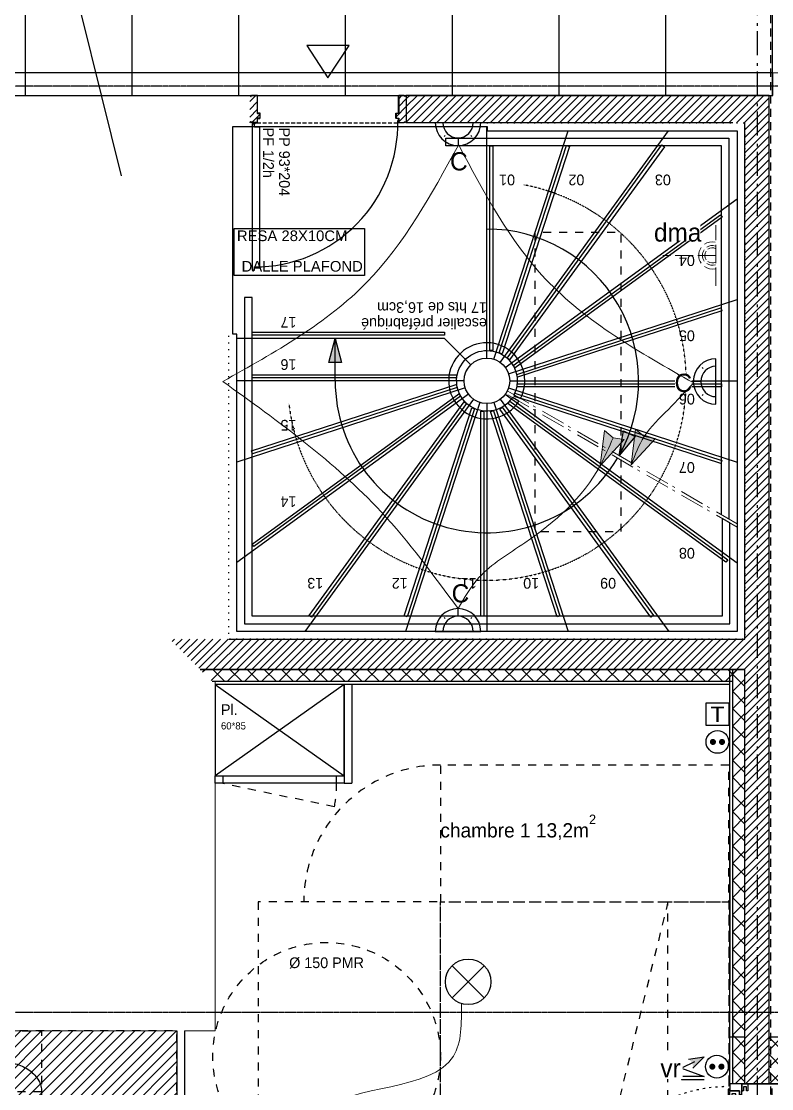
# Model space of a CAD drawing. Header units: centimetres. Extents: x 2191 to 12545, y -680 to 18662.
# Drawn here: x 9318 to 9812, y 3483 to 4186 of the extents above; entities that cross this region are included whole.
import ezdxf

# ---------------------------------------------------------------- set-up
doc = ezdxf.new("R2010")
doc.units = ezdxf.units.CM
for name, pattern in [('ACAD_ISO02W100', [15, 12, -3]), ('ISO-07', [0.175, 0.025, -0.15]), ('Style de ligne -1', [0.41664, 0.20828, -0.20836]), ('Style de ligne -11', [0.347222, 0.20828, -0.138942]), ('Style de ligne -13', [0.147638, 0.098425, -0.049213]), ('Style de ligne -14', [0.147638, 0.098425, -0.049213]), ('Style de ligne -17', [0.347222, 0.20828, -0.138942]), ('Style de ligne -18', [0.164042, 0.054681, -0.109361]), ('Style de ligne -5', [0.20828, 0.069425, -0.138855]), ('Style de ligne -6', [1.04164, 0.625, -0.20828, 0.06943, -0.13893]), ('VW-01', [0.41656, 0.20828, -0.20828])]:
    doc.linetypes.add(name, pattern=pattern)
for name, color, linetype in [('B Aménagement intérieur', 252, 'Continuous'), ('B Faux plafonds', 252, 'Continuous'), ('B Faux plafonds_Hatch', 252, 'Continuous'), ('B GÈnÈral_Hatch', 252, 'Continuous'), ('B Général', 252, 'Continuous'), ('C ANNOTATIONS-accessibiblité', 252, 'Style de ligne -18'), ('C ANNOTATIONS-axes horizontaux', 252, 'Style de ligne -1'), ('C ANNOTATIONS-niveaux', 252, 'Continuous'), ('C ANNOTATIONS-PMR', 252, 'Style de ligne -5'), ('C ANNOTATIONS-prestations', 252, 'Continuous'), ('C ANNOTATIONS-prestations_Hatch', 252, 'Continuous'), ('C ANNOTATIONS-texte', 252, 'Continuous'), ('D SURFACES-shab', 252, 'Continuous')]:
    doc.layers.add(name, color=color, linetype=linetype)
for name, color, linetype, lineweight in [('prlm-ELEC-CFA', 1, 'Continuous', 25), ('prlm-ELEC-CFO', 1, 'Continuous', 25), ('prlm-GAZ', 2, 'Continuous', 25), ('RESERVATION', 5, 'Continuous', 25)]:
    doc.layers.add(name, color=color, linetype=linetype, lineweight=lineweight)
doc.styles.add('Arial', font='arial.ttf')
doc.styles.add('Eurostile', font='Eurosti.TTF')
doc.styles.add('Eurostile (bold)', font='Eurostib.TTF')
doc.styles.add('Eurostile (italic)', font='Eurostib.TTF')
doc.styles.add('prlm-elec-cfo', font='comic.ttf', dxfattribs={"height": 12})
doc.styles.get("Standard").update_dxf_attribs({"font": 'isocp.shx', "height": 15})
pattern_1 = [(45, (0, 0), (2.4253472, -2.6458333), [])]
pattern_2 = [(135, (0, 0), (-5.656854, -5.656854), []), (225, (0, 0), (-5.656854, 5.656854), [])]

# ---------------------------------------------------------------- blocks, each defined once
blk = doc.blocks.new('A 70.Groupe-10-1')
at = {"layer": 'B Général', "linetype": 'Style de ligne -11', "ltscale": 25.4}
blk.add_line((2145.67, -1173.93), (2145.67, 946.07), dxfattribs=at)
blk = doc.blocks.new('B 70.Rond 150_PMR')
at = {"layer": 'B Général', "linetype": 'VW-01', "ltscale": 25.4}
blk.add_circle((0, 0), 75, dxfattribs=at)
at = {"layer": 'B Général', "insert": (-61.5, 0), "char_height": 7.059, "attachment_point": 5, "rotation": 90, "line_spacing_factor": 0.894142, "style": 'Eurostile (italic)'}
blk.add_mtext('Ø 150 PMR', dxfattribs=at)
blk = doc.blocks.new('B 70.PL 60.85')
at = {"layer": 'B Général', "linetype": 'Continuous'}
for p, q in [((-42.5, 42.83), (42.5, -17.27)), ((42.5, 42.73), (-42.5, -17.27))]:
    blk.add_line(p, q, dxfattribs=at)
at = {"layer": 'B Général', "linetype": 'Style de ligne -1', "ltscale": 25.4}
blk.add_line((36.08, -37.76), (-38.5, -22.27), dxfattribs=at)
at = {"layer": 'B Général', "linetype": 'Continuous', "flags": 128}
for points in [[(42.5, -17.27), (42.5, 42.73), (-42.5, 42.73), (-42.5, -17.27)], [(42.5, -17.27), (42.5, -22.27), (-42.5, -22.27), (-42.5, -17.27)], [(-37.5, -17.27), (-37.5, -22.27), (-42.5, -22.27), (-42.5, -17.27)], [(42.5, -17.27), (42.5, -22.27), (37.5, -22.27), (37.5, -17.27)]]:
    blk.add_lwpolyline(points, close=True, dxfattribs=at)
at = {"layer": 'B Général', "linetype": 'Style de ligne -1', "ltscale": 25.4}
blk.add_arc((-47.5, -22.27), 85, 349.50132, 360, dxfattribs=at)
at = {"layer": 'B Général', "insert": (-38.72, 29.74), "char_height": 7.059, "attachment_point": 1, "line_spacing_factor": 0.894142, "style": 'Eurostile'}
blk.add_mtext('Pl.', dxfattribs=at)
at = {"layer": 'C ANNOTATIONS-prestations', "insert": (-38.72, 15.5), "char_height": 4.706, "attachment_point": 4, "line_spacing_factor": 0.894142, "style": 'Eurostile'}
blk.add_mtext('60*85', dxfattribs=at)
blk = doc.blocks.new('B 70.200_wc-2')
at = {"layer": 'B Général', "linetype": 'Continuous'}
for p, q in [((-25, -20.1), (-25, 0)), ((-24.9, 0.1), (24.9, 0.1)), ((25, -20.1), (25, 0)), ((-19.5, -44.2), (-19.5, -21.9)), ((19.5, -44.2), (19.5, -21.9))]:
    blk.add_line(p, q, dxfattribs=at)
at = {"layer": 'B Général', "linetype": 'Continuous', "flags": 128}
blk.add_lwpolyline([(-25, -20.1), (-24.9, -20.6), (-24.75, -20.9), (-24.55, -21.2), (-24.3, -21.45), (-23.9, -21.7), (-23.4, -21.85), (-23.15, -21.9), (23.25, -21.9), (23.55, -21.85), (23.9, -21.7), (24.2, -21.5), (24.45, -21.3), (24.65, -21.05), (24.8, -20.75), (24.9, -20.5), (24.95, -20.3), (25, -20.1)], dxfattribs=at)
for points in [[(-19.5, -44.2), (-19.5, -44.2, 0.036537), (-19.11, -49.53, 0.035337), (-17.94, -54.75), (-17.94, -54.75, 0.041299), (-16.22, -59.09), (-16.22, -59.09), (-16.22, -59.1, 0.041783), (-13.79, -63.08, 0.053503), (-10.77, -66.4), (-10.77, -66.4, 0.054816), (-7.12, -69.02), (-7.12, -69.02, 0.063755), (-3.68, -70.42), (-3.68, -70.42, 0.064897), (0, -70.9)], [(0, -70.9, 0.064897), (3.68, -70.42), (3.68, -70.42, 0.063726), (7.12, -69.02), (7.12, -69.02, 0.054816), (10.77, -66.4), (10.77, -66.4, 0.053503), (13.79, -63.08, 0.041783), (16.22, -59.1), (16.22, -59.09), (16.22, -59.09, 0.041299), (17.94, -54.75), (17.94, -54.75, 0.035337), (19.11, -49.53, 0.036556), (19.5, -44.2)]]:
    blk.add_lwpolyline(points, format="xyb", dxfattribs=at)
at = {"layer": 'B Général', "linetype": 'Continuous'}
for centre, start, end in [((-24.9, 0), 90, 180), ((24.9, 0), 0, 90)]:
    blk.add_arc(centre, 0.1, start, end, dxfattribs=at)
blk = doc.blocks.new('B 70.Groupe-2-1')
at = {"layer": 'B Général', "linetype": 'Style de ligne -1', "ltscale": 25.4, "flags": 128}
blk.add_lwpolyline([(-35.4, 7.6), (35.6, 7.6), (35.6, -32.4), (-35.4, -32.4)], close=True, dxfattribs=at)
at = {"layer": 'B Général', "xscale": -1, "rotation": 270}
blk.add_blockref('B 70.200_wc-2', (35.5, 7.5), dxfattribs=at)
blk = doc.blocks.new('B 70.WC-plan-PMR')
at = {"layer": 'B Général', "linetype": 'Style de ligne -1', "ltscale": 25.4, "flags": 128}
blk.add_lwpolyline([(-114.5, 112.5), (15.5, 112.5), (15.5, 32.5), (-114.5, 32.5)], close=True, dxfattribs=at)
at = {"layer": 'B Général'}
blk.add_blockref('B 70.Groupe-2-1', (0, 0), dxfattribs=at)
blk = doc.blocks.new('B 70.Groupe-3-1')
at = {"layer": 'B Général', "linetype": 'VW-01', "ltscale": 25.4}
blk.add_line((70, -114.99), (-70, -80.35), dxfattribs=at)
at = {"layer": 'B Général', "linetype": 'VW-01', "ltscale": 25.4, "flags": 128}
for points in [[(-70, 35), (70, 35), (70, -155), (-70, -155)], [(-70, -114.99), (70, -114.99), (70, -155), (-70, -155)]]:
    blk.add_lwpolyline(points, close=True, dxfattribs=at)
blk = doc.blocks.new('B 70.Lit 140.190_PMR 2')
at = {"layer": 'B Général', "linetype": 'VW-01', "ltscale": 25.4, "flags": 128}
for points in [[(70, 155), (-70, 155), (-70, 35), (70, 35)], [(-70, -155), (-70, 35), (-160, 35), (-160, -155)], [(160, -155), (160, 35), (70, 35), (70, -155)]]:
    blk.add_lwpolyline(points, close=True, dxfattribs=at)
at = {"layer": 'B Général', "linetype": 'VW-01', "ltscale": 25.4}
for centre, start, end in [((-70, 35), 90, 180), ((70, 35), 0, 90)]:
    blk.add_arc(centre, 90, start, end, dxfattribs=at)
at = {"layer": 'B Général'}
blk.add_blockref('B 70.Groupe-3-1', (0, 0), dxfattribs=at)
blk = doc.blocks.new('B 70.T3 BS 101 (2D)')
at = {"layer": 'B Faux plafonds_Hatch', "linetype": 'Continuous'}
h = blk.add_hatch(dxfattribs=at)
h.set_pattern_fill('F_P__SOFFITE', color=256, style=0, pattern_type=2)
h.set_pattern_definition([(45, (0, 0.2205), (-3.52778, 3.30729), [])])
h.paths.add_polyline_path([(-284.63, -240.29), (-126.62, -240.29), (-126.51, -150.29), (-194.52, -150.29), (-194.63, 110.71), (-33.94, 110.71), (36.06, 110.71), (36.06, 246.96), (-73.33, 247.01), (-73.33, 397.01), (-213.33, 396.96), (-213.33, 246.96), (-284.63, 246.96)])
at = {"layer": 'B Faux plafonds', "linetype": 'VW-01', "ltscale": 25.4, "flags": 128}
blk.add_lwpolyline([(-284.63, -240.29), (-126.62, -240.29), (-126.51, -150.29), (-194.52, -150.29), (-194.63, 110.71), (-33.94, 110.71), (36.06, 110.71), (36.06, 246.96), (-73.33, 247.01), (-73.33, 397.01), (-213.33, 396.96), (-213.33, 246.96), (-284.63, 246.96)], close=True, dxfattribs=at)
at = {"layer": 'B Général', "linetype": 'Continuous'}
for p, q in [((291.37, 426.96), (291.06, 626.96)), ((37.02, 624.96), (37.02, 559.96)), ((37.02, 624.96), (37.02, 559.96)), ((42.02, 624.96), (42.02, 559.96)), ((42.02, 624.96), (42.02, 559.96)), ((37.02, 559.96), (42.02, 559.96)), ((-73.33, 396.96), (-73.33, 251.96)), ((-73.33, 396.96), (-73.33, 251.96)), ((-68.33, 396.96), (-68.33, 251.96)), ((-68.33, 396.96), (-68.33, 251.96))]:
    blk.add_line(p, q, dxfattribs=at)
at = {"layer": 'D SURFACES-shab', "lineweight": 18, "flags": 128}
for points in [[(-68.33, 251.96), (-68.33, 396.96), (-47.98, 396.96), (-47.98, 626.96), (291.06, 626.96), (291.06, 251.96)], [(-214.63, 396.96), (-73.33, 396.96), (-73.33, 251.96), (-214.63, 251.96)]]:
    blk.add_lwpolyline(points, close=True, dxfattribs=at)
at = {"layer": 'B Général'}
blk.add_blockref('B 70.PL 60.85', (-5.48, 582.23), dxfattribs=at)
for name, p, rotation in [('B 70.Lit 140.190_PMR 2', (135.4, 411.96), 90), ('B 70.WC-plan-PMR', (-197.83, 364.46), 180)]:
    blk.add_blockref(name, p, dxfattribs=dict(at, rotation=rotation))
at = {"layer": 'C ANNOTATIONS-PMR', "ltscale": 25.4, "rotation": 270}
blk.add_blockref('B 70.Rond 150_PMR', (25.4, 380.15), dxfattribs=at)
at = {"layer": 'C ANNOTATIONS-texte', "insert": (100.4, 539.33), "char_height": 9.412, "width": 140.9385, "attachment_point": 1, "line_spacing_factor": 0.894142, "style": 'Eurostile'}
blk.add_mtext('chambre 1 13,2m{\\H0.6667x;\\S2^ ;}', dxfattribs=at)
blk = doc.blocks.new('B 70.PP 93_204 PF1_2h mur20')
at = {"layer": 'B GÈnÈral_Hatch', "linetype": 'Continuous'}
h = blk.add_hatch(dxfattribs=at)
h.set_pattern_fill('50_BETON', color=256, style=0, pattern_type=2)
h.set_pattern_definition(pattern_1)
edge = h.paths.add_edge_path()
edge.add_line((-51.6, -8.95), (-50.94, -8.37))
edge.add_line((-50.94, -8.37), (-50.93, -8.36))
edge.add_arc((-50.79, -8.52), 0.2, 48.99091, 131.00909, ccw=False)
edge.add_line((-50.66, -8.36), (-50.65, -8.37))
edge.add_line((-50.65, -8.37), (-50.1, -8.86))
edge.add_line((-50.1, -8.86), (-50.1, -8.86))
edge.add_arc((-50.06, -8.82), 0.05, 228.99091, 270)
edge.add_line((-50.06, -8.87), (-50.06, -8.87))
edge.add_line((-50.06, -8.87), (-46.7, -8.87))
edge.add_line((-46.7, -8.87), (-46.69, -8.87))
edge.add_arc((-46.69, -8.83), 0.0435, 270, 360)
edge.add_line((-46.65, -8.83), (-46.65, 2.7))
edge.add_arc((-46.48, 2.7), 0.174, 90, 180, ccw=False)
edge.add_line((-46.48, 2.87), (-46.45, 2.87))
edge.add_line((-46.45, 2.87), (-44.9, 2.87))
edge.add_line((-44.9, 2.87), (-44.89, 2.87))
edge.add_arc((-44.89, 2.91), 0.0435, 270, 360)
edge.add_line((-44.85, 2.91), (-44.85, 5.96))
edge.add_arc((-44.89, 5.96), 0.0435, 0, 90)
edge.add_line((-44.89, 6), (-44.9, 6))
edge.add_line((-44.9, 6), (-46.45, 6))
edge.add_line((-46.45, 6), (-46.48, 6))
edge.add_arc((-46.48, 6.17), 0.174, 180, 270, ccw=False)
edge.add_line((-46.65, 6.17), (-46.65, 8.83))
edge.add_arc((-46.69, 8.83), 0.0435, 0, 90)
edge.add_line((-46.69, 8.87), (-46.7, 8.87))
edge.add_line((-46.7, 8.87), (-50.06, 8.87))
edge.add_line((-50.06, 8.87), (-50.06, 8.87))
edge.add_arc((-50.06, 8.82), 0.05, 90, 131.00909)
edge.add_line((-50.1, 8.86), (-50.1, 8.86))
edge.add_line((-50.1, 8.86), (-50.65, 8.37))
edge.add_line((-50.65, 8.37), (-50.66, 8.37))
edge.add_arc((-50.79, 8.52), 0.2, 233.09668, 311.00909, ccw=False)
edge.add_line((-50.91, 8.36), (-50.92, 8.36))
edge.add_line((-50.92, 8.36), (-51.44, 8.81))
edge.add_line((-51.44, 8.81), (-51.44, 8.81))
edge.add_line((-51.44, 8.81), (-51.6, 8.95))
edge.add_line((-51.6, 8.95), (-51.6, -8.95))
h = blk.add_hatch(dxfattribs=at)
h.set_pattern_fill('50_BETON', color=256, style=0, pattern_type=2)
h.set_pattern_definition(pattern_1)
edge = h.paths.add_edge_path()
edge.add_line((51.6, -8.95), (50.94, -8.37))
edge.add_line((50.94, -8.37), (50.93, -8.36))
edge.add_arc((50.79, -8.52), 0.2, 48.99091, 131.00909)
edge.add_line((50.66, -8.36), (50.65, -8.37))
edge.add_line((50.65, -8.37), (50.1, -8.86))
edge.add_line((50.1, -8.86), (50.1, -8.86))
edge.add_arc((50.06, -8.82), 0.05, 270, 311.00909, ccw=False)
edge.add_line((50.06, -8.87), (50.06, -8.87))
edge.add_line((50.06, -8.87), (46.7, -8.87))
edge.add_line((46.7, -8.87), (46.69, -8.87))
edge.add_arc((46.69, -8.83), 0.0435, 180, 270, ccw=False)
edge.add_line((46.65, -8.83), (46.65, 2.7))
edge.add_arc((46.48, 2.7), 0.174, 0, 90)
edge.add_line((46.48, 2.87), (46.45, 2.87))
edge.add_line((46.45, 2.87), (44.9, 2.87))
edge.add_line((44.9, 2.87), (44.89, 2.87))
edge.add_arc((44.89, 2.91), 0.0435, 180, 270, ccw=False)
edge.add_line((44.85, 2.91), (44.85, 5.96))
edge.add_arc((44.89, 5.96), 0.0435, 90, 180, ccw=False)
edge.add_line((44.89, 6), (44.9, 6))
edge.add_line((44.9, 6), (46.45, 6))
edge.add_line((46.45, 6), (46.48, 6))
edge.add_arc((46.48, 6.17), 0.174, 270, 360)
edge.add_line((46.65, 6.17), (46.65, 8.83))
edge.add_arc((46.69, 8.83), 0.0435, 90, 180, ccw=False)
edge.add_line((46.69, 8.87), (46.7, 8.87))
edge.add_line((46.7, 8.87), (50.06, 8.87))
edge.add_line((50.06, 8.87), (50.06, 8.87))
edge.add_arc((50.06, 8.82), 0.05, 48.99091, 90, ccw=False)
edge.add_line((50.1, 8.86), (50.1, 8.86))
edge.add_line((50.1, 8.86), (50.65, 8.37))
edge.add_line((50.65, 8.37), (50.66, 8.37))
edge.add_arc((50.79, 8.52), 0.2, 228.99091, 306.90332)
edge.add_line((50.91, 8.36), (50.92, 8.36))
edge.add_line((50.92, 8.36), (51.44, 8.81))
edge.add_line((51.44, 8.81), (51.44, 8.81))
edge.add_line((51.44, 8.81), (51.6, 8.95))
edge.add_line((51.6, 8.95), (51.6, -8.95))
at = {"layer": 'B Général', "linetype": 'Style de ligne -13', "ltscale": 25.4}
for p, q in [((46.7, 9), (-46.7, 9)), ((46.7, -9), (-46.7, -9))]:
    blk.add_line(p, q, dxfattribs=at)
at = {"layer": 'B Général', "linetype": 'Continuous', "flags": 128}
for points in [[(45, 12), (48.5, 12), (48.5, 10), (50, 10), (50.01, 106), (48.51, 106), (48.51, 104), (45.01, 104)], [(0, -20.5), (-14, -41.85), (14, -41.85)]]:
    blk.add_lwpolyline(points, close=True, dxfattribs=at)
for points in [[(-46.5, 8.83), (-46.5, 6.17, 0.414214), (-46.46, 6.13), (-46.45, 6.13), (-44.9, 6.13), (-44.87, 6.13, -0.414214), (-44.7, 5.96), (-44.7, 2.91, -0.414214), (-44.87, 2.74), (-44.9, 2.74), (-46.45, 2.74), (-46.46, 2.74, 0.414214), (-46.5, 2.7), (-46.5, -8.83, -0.414214), (-46.67, -9), (-46.7, -9), (-50.06, -9), (-50.07, -9, -0.18087), (-50.2, -8.95), (-50.2, -8.95), (-50.76, -8.47), (-50.76, -8.46, 0.373975), (-50.83, -8.46), (-50.83, -8.47), (-51.49, -9.04), (-51.6, -8.95), (-50.94, -8.37), (-50.93, -8.36, -0.373975), (-50.66, -8.36), (-50.65, -8.37), (-50.1, -8.86), (-50.1, -8.86, 0.18087), (-50.06, -8.87), (-50.06, -8.87), (-46.7, -8.87), (-46.69, -8.87, 0.414214), (-46.65, -8.83), (-46.65, 2.7, -0.414214), (-46.48, 2.87), (-46.45, 2.87), (-44.9, 2.87), (-44.89, 2.87, 0.414214), (-44.85, 2.91), (-44.85, 5.96, 0.414214), (-44.89, 6), (-44.9, 6), (-46.45, 6), (-46.48, 6, -0.414214), (-46.65, 6.17), (-46.65, 8.83, 0.414214), (-46.69, 8.87), (-46.7, 8.87), (-50.06, 8.87), (-50.06, 8.87, 0.18087), (-50.1, 8.86), (-50.1, 8.86), (-50.65, 8.37), (-50.66, 8.37, -0.353689), (-50.91, 8.36), (-50.92, 8.36), (-51.44, 8.81), (-51.44, 8.81), (-51.6, 8.95), (-51.49, 9.04), (-50.88, 8.51, 0.385556), (-50.77, 8.46), (-50.76, 8.47), (-50.2, 8.95), (-50.2, 8.95, -0.18087), (-50.07, 9), (-50.06, 9), (-46.7, 9), (-46.67, 9, -0.414214)], [(46.5, 8.83), (46.5, 6.17, -0.414214), (46.46, 6.13), (46.45, 6.13), (44.9, 6.13), (44.87, 6.13, 0.414214), (44.7, 5.96), (44.7, 2.91, 0.414214), (44.87, 2.74), (44.9, 2.74), (46.45, 2.74), (46.46, 2.74, -0.414214), (46.5, 2.7), (46.5, -8.83, 0.414214), (46.67, -9), (46.7, -9), (50.06, -9), (50.07, -9, 0.18087), (50.2, -8.95), (50.2, -8.95), (50.76, -8.47), (50.76, -8.46, -0.373975), (50.83, -8.46), (50.83, -8.47), (51.49, -9.04), (51.6, -8.95), (50.94, -8.37), (50.93, -8.36, 0.373975), (50.66, -8.36), (50.65, -8.37), (50.1, -8.86), (50.1, -8.86, -0.18087), (50.06, -8.87), (50.06, -8.87), (46.7, -8.87), (46.69, -8.87, -0.414214), (46.65, -8.83), (46.65, 2.7, 0.414214), (46.48, 2.87), (46.45, 2.87), (44.9, 2.87), (44.89, 2.87, -0.414214), (44.85, 2.91), (44.85, 5.96, -0.414214), (44.89, 6), (44.9, 6), (46.45, 6), (46.48, 6, 0.414214), (46.65, 6.17), (46.65, 8.83, -0.414214), (46.69, 8.87), (46.7, 8.87), (50.06, 8.87), (50.06, 8.87, -0.18087), (50.1, 8.86), (50.1, 8.86), (50.65, 8.37), (50.66, 8.37, 0.353689), (50.91, 8.36), (50.92, 8.36), (51.44, 8.81), (51.44, 8.81), (51.6, 8.95), (51.49, 9.04), (50.88, 8.51, -0.385556), (50.77, 8.46), (50.76, 8.47), (50.2, 8.95), (50.2, 8.95, 0.18087), (50.07, 9), (50.06, 9), (46.7, 9), (46.67, 9, 0.414214)]]:
    blk.add_lwpolyline(points, format="xyb", close=True, dxfattribs=at)
at = {"layer": 'B Général', "linetype": 'Continuous'}
blk.add_circle((48.5, 9.5), 0.5, dxfattribs=at)
blk.add_arc((48.5, 9.5), 94.5, 90, 181.23226, dxfattribs=at)
at = {"layer": 'C ANNOTATIONS-prestations', "insert": (25.17, 12.23), "char_height": 7.059, "attachment_point": 1, "rotation": 90, "line_spacing_factor": 0.894142, "style": 'Eurostile'}
blk.add_mtext('PP 93*204\\PPF 1/2h\\P', dxfattribs=at)
blk = doc.blocks.new('B 70.F 100x220 (all. vitrée fixe) + VR')
at = {"layer": 'B Général'}
blk.add_line((45, 9), (-45, 9), dxfattribs=at)
at = {"layer": 'B Général', "linetype": 'Continuous', "lineweight": 35}
for p, q in [((-50, 7), (-50, -9)), ((50, 7), (50, -9))]:
    blk.add_line(p, q, dxfattribs=at)
at = {"layer": 'B Général', "linetype": 'Style de ligne -14', "ltscale": 25.4, "flags": 128}
blk.add_lwpolyline([(-35.69, 65.82), (-36.19, 64.95), (-35.32, 64.45), (-38.57, 58.82), (42.63, 11.94), (45.88, 17.57), (46.75, 17.07), (47.25, 17.93)], close=True, dxfattribs=at)
at = {"layer": 'B Général', "flags": 128}
for points in [[(-43, 10.5), (-43, 9), (-50, 9), (-50, 17), (-45.5, 17), (-45.5, 10.5)], [(-43.5, 15.5), (43.5, 15.5), (43.5, 13), (-43.5, 13)], [(-41, 18), (41, 18), (41, 15.5), (-41, 15.5)], [(43, 10.5), (43, 9), (50, 9), (50, 17), (45.5, 17), (45.5, 10.5)], [(-50, 9), (-50, 5), (-45.5, 5), (-45.5, 6), (-48, 6), (-48, 8), (-45.5, 8), (-45.5, 9)], [(-41, 13), (41, 13), (41, 10.5), (-41, 10.5)], [(50, 9), (50, 5), (45.5, 5), (45.5, 6), (48, 6), (48, 8), (45.5, 8), (45.5, 9)]]:
    blk.add_lwpolyline(points, close=True, dxfattribs=at)
at = {"layer": 'B Général', "linetype": 'Continuous', "flags": 128}
for points in [[(-39, 15.5), (-41.5, 15.5), (-41.5, 13), (-39, 13), (-39, 10.5), (-45.5, 10.5), (-45.5, 17), (-46.5, 17), (-46.5, 18), (-39, 18)], [(39, 15.5), (41.5, 15.5), (41.5, 13), (39, 13), (39, 10.5), (45.5, 10.5), (45.5, 17), (46.5, 17), (46.5, 18), (39, 18)]]:
    blk.add_lwpolyline(points, close=True, dxfattribs=at)
at = {"layer": 'B Général', "linetype": 'Style de ligne -17', "ltscale": 25.4, "flags": 128}
blk.add_lwpolyline([(-50, 9), (50, 9), (50, -11), (-50, -11)], close=True, dxfattribs=at)
at = {"layer": 'B Général', "flags": 128}
blk.add_lwpolyline([(-50, -9), (-50, -17), (50, -17), (50, -9)], dxfattribs=at)
at = {"layer": 'B Général'}
blk.add_circle((47, 17.5), 0.5, dxfattribs=at)
at = {"layer": 'B Général', "linetype": 'Style de ligne -18', "ltscale": 25.4}
blk.add_arc((49, 17.5), 97.5, 150.29382, 179.70618, dxfattribs=at)
at = {"layer": 'B Général', "insert": (-23.11, 7.7), "char_height": 7.059, "attachment_point": 1, "line_spacing_factor": 0.894142, "style": 'Eurostile'}
blk.add_mtext('F.A.V + VR', dxfattribs=at)
at = {"layer": 'C ANNOTATIONS-prestations', "insert": (-41.15, -5.19), "char_height": 9.41, "attachment_point": 1, "rotation": 360, "line_spacing_factor": 0.894142, "style": 'Eurostile (bold)'}
blk.add_mtext('7', dxfattribs=at)
at = {"layer": 'C ANNOTATIONS-prestations', "insert": (0, -6.3), "char_height": 7.059, "width": 100, "attachment_point": 2, "rotation": 360, "line_spacing_factor": 0.894142, "style": 'Eurostile'}
blk.add_mtext('100x220', dxfattribs=at)
blk = doc.blocks.new('B 70.Escalier 340x340 étage courant')
at = {"layer": 'C ANNOTATIONS-prestations_Hatch', "linetype": 'Continuous'}
for points in [[(-250.16, 189.04), (-239.6, 201.63), (-242.45, 185.45)], [(-48.25, 140.38), (-52.5, 124.5), (-56.75, 140.38)]]:
    blk.add_hatch(color=250, dxfattribs=at).paths.add_polyline_path(points)
at = {"layer": 'B Général'}
for p, q in [((-161.32, 164.64), (-272.38, 317.5)), ((-157.14, 166.77), (-206.11, 317.5)), ((-152.5, 167.5), (-152.5, 317.5)), ((-147.86, 166.77), (-98.89, 317.5)), ((-143.68, 164.64), (-32.62, 317.5)), ((-164.64, 161.32), (-317.5, 272.38)), ((-140.36, 161.32), (12.25, 272.2)), ((-166.77, 157.14), (-317.5, 206.11)), ((-138.23, 157.14), (12.25, 206.03)), ((-167.5, 152.5), (-317.5, 152.5)), ((-166.77, 147.86), (-317.5, 98.89)), ((-137.5, 152.5), (12.25, 152.5)), ((-164.64, 143.68), (-317.5, 32.62)), ((-141.89, 141.89), (-124.5, 124.5)), ((-161.32, 140.36), (-272.2, -12.25)), ((-157.14, 138.23), (-206.03, -12.25)), ((-152.5, 137.5), (-152.5, -15)), ((-124.5, 124.5), (12.25, 124.5))]:
    blk.add_line(p, q, dxfattribs=at)
at = {"layer": 'B Général', "linetype": 'Style de ligne -6', "lineweight": 18, "ltscale": 25.4}
for p, q in [((-317.5, 248.92), (-164.99, 160.87)), ((-317.5, 246.61), (-165.99, 159.13))]:
    blk.add_line(p, q, dxfattribs=at)
at = {"layer": 'B Général', "linetype": 'ISO-07', "ltscale": 25.4, "flags": 128}
blk.add_lwpolyline([(-152.5, -17.5), (-322.5, -17.5), (-322.5, 322.5), (17.5, 322.5), (17.5, 121.29)], dxfattribs=at)
at = {"layer": 'B Général', "flags": 128}
for points in [[(-152.62, -15), (-152.62, -12.25), (-317.5, -12.25), (-317.5, 317.5), (12.25, 317.5), (12.25, 121.85), (15, 121.85), (15, -15)], [(-161.02, 171.03), (-162.64, 169.86), (-262.21, 306.91), (-260.6, 308.09)], [(-154.88, 172.76), (-156.78, 172.14), (-200.66, 307.19), (-198.76, 307.81)], [(-150.5, 307.5), (-148.5, 307.5), (-148.5, 172.5), (-150.5, 172.5)], [(-142.52, 170.29), (-144.42, 170.9), (-99.93, 307.81), (-98.03, 307.19)], [(-137.51, 166.33), (-139.13, 167.5), (-36.99, 308.09), (-35.37, 306.91)], [(-166.33, 167.49), (-167.5, 165.87), (-311.18, 270.26), (-310, 271.88)], [(-133.97, 161.02), (-135.14, 162.64), (1.08, 261.61), (2.25, 259.99)], [(-132.24, 154.88), (-132.86, 156.78), (1.94, 200.58), (2.56, 198.68)], [(-172.5, 156.5), (-172.5, 154.5), (-307, 154.5), (-307, 156.5)], [(-172.76, 150.12), (-172.14, 148.22), (-306.7, 104.5), (-307.31, 106.4)], [(2.25, 150.5), (2.25, 148.5), (-132.5, 148.5), (-132.5, 150.5)], [(-171.03, 143.98), (-169.86, 142.36), (-306.42, 43.15), (-307.59, 44.76)], [(-167.49, 138.67), (-165.87, 137.5), (-267.83, -2.84), (-269.45, -1.66)], [(-162.48, 134.71), (-160.58, 134.1), (-204.99, -2.56), (-206.89, -1.94)], [(-156.5, 132.5), (-154.5, 132.5), (-154.5, -2.25), (-156.5, -2.25)], [(2.25, 122.5), (2.25, 120.5), (-124.5, 120.5), (-124.5, 122.5)]]:
    blk.add_lwpolyline(points, close=True, dxfattribs=at)
at = {"layer": 'B Général', "linetype": 'Continuous', "flags": 128}
blk.add_lwpolyline([(7.25, 97.5), (7.25, 312.5), (-312.5, 312.5), (-312.5, 246.03), (-307.5, 243.14), (-307.5, 307.5), (2.25, 307.5), (2.25, 97.5)], close=True, dxfattribs=at)
blk.add_lwpolyline([(-307, 240.55), (-307, -2.25), (-125.5, -2.25), (-125.5, -7.25), (-312, -7.25), (-312, 243.44)], dxfattribs=at)
at = {"layer": 'B Général', "flags": 128}
for points in [[(-170.52, 161.75), (-170.9, 160.58), (-307.31, 204.9), (-306.7, 206.81), (-173.74, 163.61)], [(-170.52, 161.75), (-170.29, 162.48), (-173.74, 163.61)]]:
    blk.add_lwpolyline(points, dxfattribs=at)
at = {"layer": 'B Général', "linetype": 'Continuous', "flags": 128}
blk.add_lwpolyline([(-174.63, 164.12, 49.979992), (-173.63, 165.86), (-169.3, 163.35, -39.974984), (-170.3, 161.62)], format="xyb", close=True, dxfattribs=at)
at = {"layer": 'B Général'}
blk.add_circle((-152.5, 152.5), 15, dxfattribs=at)
at = {"layer": 'C ANNOTATIONS-prestations'}
blk.add_line((-52.5, 152.5), (-52.5, 124.5), dxfattribs=at)
at = {"layer": 'C ANNOTATIONS-prestations', "flags": 128}
for points in [[(-250.16, 189.04), (-239.6, 201.63), (-242.45, 185.45)], [(-48.25, 140.38), (-52.5, 124.5), (-56.75, 140.38)]]:
    blk.add_lwpolyline(points, close=True, dxfattribs=at)
at = {"layer": 'C ANNOTATIONS-prestations'}
for start, end in [(0, 149.42395), (150.57297, 270)]:
    blk.add_arc((-152.5, 152.5), 100, start, end, dxfattribs=at)
at = {"layer": 'B Général', "char_height": 7.059, "attachment_point": 2, "rotation": 0, "line_spacing_factor": 0.894142, "style": 'Eurostile'}
for s, insert in [('09', (-232.38, 289.32)), ('10', (-181.68, 289.32)), ('11', (-140.58, 289.32)), ('12', (-95.07, 289.32)), ('13', (-39.38, 289.32)), ('08', (-284.27, 269.54)), ('14', (-21.72, 235.55)), ('07', (-284.27, 213.07)), ('15', (-21.72, 185.24)), ('06', (-284.27, 168.03)), ('16', (-21.72, 145.29)), ('05', (-284.27, 126.3)), ('17', (-21.72, 117.43)), ('04', (-284.27, 76.85)), ('03', (-268.46, 23.7)), ('02', (-211.49, 23.7)), ('01', (-165.8, 23.7))]:
    blk.add_mtext(s, dxfattribs=dict(at, insert=insert))
at = {"layer": 'C ANNOTATIONS-prestations', "insert": (-152.5, 99.38), "char_height": 7.059, "width": 94.2466, "attachment_point": 7, "line_spacing_factor": 0.894142, "style": 'Eurostile'}
blk.add_mtext('escalier préfabriqué\\P17 hts de 16,3cm', dxfattribs=at)
blk = doc.blocks.new('B 70.Groupe-30-1')
at = {"layer": 'C ANNOTATIONS-accessibiblité', "linetype": 'VW-01', "ltscale": 25.4, "flags": 128}
blk.add_lwpolyline([(9656.04, 4047.1), (9656.04, 3850.1), (9713.04, 3850.1), (9713.04, 4047.1)], close=True, dxfattribs=at)
at = {"layer": 'C ANNOTATIONS-accessibiblité'}
blk.add_arc((9624.48, 3949.39), 131.34, 186.5913, 79.39126, dxfattribs=at)
blk = doc.blocks.new('B 70.Groupe-32-1')
at = {"layer": 'B Général', "linetype": 'Style de ligne -11', "ltscale": 25.4}
blk.add_line((2145.67, -1173.93), (2145.67, 946.07), dxfattribs=at)
blk = doc.blocks.new('xi.PTCE')
at = {"layer": 'prlm-ELEC-CFO', "color": 0}
for points in [[(-10.61, 10.61), (10.61, -10.61)], [(10.61, 10.61), (-10.61, -10.61)]]:
    blk.add_lwpolyline(points, dxfattribs=at)
at = {"layer": 'prlm-ELEC-CFO', "color": 0, "linetype": 'ByBlock'}
blk.add_circle((0, 0), 15, dxfattribs=at)
blk = doc.blocks.new('xi.PC')
at = {"color": 0, "lineweight": 5}
blk.add_wipeout([(-7.5, -7.5), (7.5, -7.5), (7.5, 7.5), (-7.5, 7.5)], dxfattribs=at).dxf.layer = 'prlm-ELEC-CFO'
at = {"layer": 'prlm-ELEC-CFO', "color": 0, "linetype": 'ByBlock', "lineweight": 5, "const_width": 2}
for points in [[(-4, 0, 1), (-2, 0, 1)], [(2, 0, 1), (4, 0, 1)]]:
    blk.add_lwpolyline(points, format="xyb", close=True, dxfattribs=at)
at = {"layer": 'prlm-ELEC-CFO', "color": 0, "linetype": 'ByBlock', "lineweight": -2}
blk.add_circle((0, 0), 7.5, dxfattribs=at)
blk = doc.blocks.new('xi.TEL')
at = {"layer": 'prlm-ELEC-CFA', "color": 0, "linetype": 'ByBlock', "lineweight": -2, "flags": 128}
blk.add_lwpolyline([(-7.5, 7.5), (7.5, 7.5), (7.5, -7.5), (-7.5, -7.5)], close=True, dxfattribs=at)
at = {"layer": 'prlm-ELEC-CFA', "color": 0, "linetype": 'ByBlock', "insert": (0, 0), "char_height": 10, "width": 11.36, "attachment_point": 5}
blk.add_mtext('{\\fVerdana|b0|i0|c0|p34;T}', dxfattribs=at)
blk = doc.blocks.new('xi.VR')
at = {"layer": 'prlm-ELEC-CFO', "lineweight": 5}
blk.add_hatch(color=0, dxfattribs=at).paths.add_polyline_path([(-3, 6), (-0.1, 3.7), (0, 0), (7.5, 7.5)])
at = {"layer": 'prlm-ELEC-CFO', "color": 0}
for points in [[(-3, 6), (7.5, 7.5), (0, 0)], [(0.95, 4.23), (-7.5, 0), (7.5, -5.5), (-7.5, -5.5), (-7.5, -7.5), (7.5, -7.5)]]:
    blk.add_lwpolyline(points, dxfattribs=at)
blk = doc.blocks.new('xi.lumC')
at = {"layer": 'prlm-ELEC-CFO', "color": 0, "linetype": 'ByBlock', "flags": 128}
blk.add_lwpolyline([(-15, 0), (15, 0, 1)], format="xyb", close=True, dxfattribs=at)
at = {"layer": 'prlm-ELEC-CFO', "color": 0}
for points in [[(0, 10), (0, 15)], [(-8.49, 8.49), (-9.19, 9.19)], [(8.49, 8.49), (9.19, 9.19)]]:
    blk.add_lwpolyline(points, dxfattribs=at)
blk.add_arc((0, 0), 10, 0, 180, dxfattribs=at)
blk = doc.blocks.new('xi.fl')
at = {"layer": 'prlm-ELEC-CFO'}
blk.add_hatch(color=0, dxfattribs=at).paths.add_polyline_path([(20.38, 0), (-1.98, -7.2), (0, 0), (-1.98, 7.2)])
at = {"layer": 'prlm-ELEC-CFO', "color": 0, "lineweight": 5}
blk.add_lwpolyline([(20.38, 0), (-1.98, -7.2), (0, 0), (-1.98, 7.2)], close=True, dxfattribs=at)
blk = doc.blocks.new('xi.dma')
at = {"layer": 'prlm-ELEC-CFO', "color": 0, "linetype": 'ACAD_ISO02W100', "lineweight": 5, "flags": 128}
for points in [[(0, 0), (0, 35)], [(-20, 0), (20, 0)]]:
    blk.add_lwpolyline(points, dxfattribs=at)
at = {"layer": 'prlm-ELEC-CFO', "color": 0, "linetype": 'ByBlock', "lineweight": 5}
for radius, start, end in [(9, 145, 191.80296), (9, 55, 125), (6.5, 55, 125), (5, 55, 125), (9, 348.19704, 35), (6.5, 145, 199.03868), (5, 145, 207.37446), (5, 332.62554, 35), (6.5, 340.96132, 35)]:
    blk.add_arc((0, 2.41), radius, start, end, dxfattribs=at)

msp = doc.modelspace()

# ---------------------------------------------------------------- hatches: boundary and pattern name
at = {"layer": 'B GÈnÈral_Hatch', "linetype": 'Continuous'}
h = msp.add_hatch(dxfattribs=at)
h.set_pattern_fill('50_BETON', color=256, style=0, pattern_type=2)
h.set_pattern_definition(pattern_1)
h.paths.add_polyline_path([(9571.35, 4119.39), (9794.48, 4119.39), (9810.48, 4137.39), (9571.35, 4137.39)])
h = msp.add_hatch(dxfattribs=at)
h.set_pattern_fill('50_BETON', color=256, style=0, pattern_type=2)
h.set_pattern_definition(pattern_1)
h.paths.add_polyline_path([(9810.48, 4137.39), (9794.48, 4119.39), (9794.48, 3517.39), (9810.48, 3517.39)])
h = msp.add_hatch(dxfattribs=at)
h.set_pattern_fill('50_BETON', color=256, style=0, pattern_type=2)
h.set_pattern_definition(pattern_1)
h.paths.add_polyline_path([(9794.48, 3759.39), (9794.48, 3779.39), (9415.45, 3779.39), (9435.45, 3759.39)])
h = msp.add_hatch(dxfattribs=at)
h.set_pattern_fill('02_ISOLANT', color=256, angle=-179.99943, style=0, pattern_type=2)
h.set_pattern_definition([(-134.99943, (0, 0), (5.656911, -5.6567977), []), (-44.99943, (0, 0), (-5.6567977, -5.656911), [])])
h.paths.add_polyline_path([(9786.48, 3751.39), (9794.48, 3759.39), (9435.45, 3759.39), (9443.45, 3751.39)])
h = msp.add_hatch(dxfattribs=at)
h.set_pattern_fill('02_ISOLANT', color=256, angle=90, style=0, pattern_type=2)
h.set_pattern_definition(pattern_2)
h.paths.add_polyline_path([(9786.48, 3517.39), (9794.48, 3517.39), (9794.48, 3759.39), (9786.48, 3759.39)])
h = msp.add_hatch(dxfattribs=at)
h.set_pattern_fill('02_ISOLANT', color=256, angle=90, style=0, pattern_type=2)
h.set_pattern_definition(pattern_2)
h.paths.add_polyline_path([(9786.48, 3486.39), (9794.48, 3486.39), (9794.48, 3517.39), (9786.48, 3517.39)])
h = msp.add_hatch(dxfattribs=at)
h.set_pattern_fill('50_BETON', color=256, style=0, pattern_type=2)
h.set_pattern_definition(pattern_1)
h.paths.add_polyline_path([(9794.48, 3486.39), (9810.48, 3486.39), (9810.48, 3517.39), (9794.48, 3517.39)])
h = msp.add_hatch(dxfattribs=at)
h.set_pattern_fill('02_ISOLANT', color=256, angle=90, style=0, pattern_type=2)
h.set_pattern_definition(pattern_2)
h.paths.add_polyline_path([(9810.48, 3486.39), (9818.48, 3486.39), (9818.48, 3517.39), (9810.48, 3517.39)])
at = {"layer": 'C ANNOTATIONS-prestations_Hatch', "linetype": 'Continuous'}
h = msp.add_hatch(dxfattribs=at)
h.set_pattern_fill('DALETTES TERRASSE 50X50', color=256, scale=1.406016, style=0, pattern_type=2)
h.set_pattern_definition([(0, (9531.354, 4152.3), (4e-15, -70.3008), []), (-90, (9531.354, 4152.3), (70.3008, 0), [])])
h.paths.add_polyline_path([(9060.8, 4282.3), (9060.8, 3065.19), (9190.8, 3065.19), (9190.8, 3716.39), (9189.48, 3716.39), (9189.48, 4137.39), (9812.8, 4137.39), (9812.8, 4152.41), (11431.45, 4152.3), (11431.45, 4282.3)])

# ---------------------------------------------------------------- linework, layer by layer
at = {"layer": 'B Général', "linetype": 'Continuous', "lineweight": 18}
for p, q in [((9810.48, 4137.39), (9571.35, 4137.39)), ((9810.48, 3517.39), (9810.48, 4137.39)), ((9786.48, 4119.39), (9571.35, 4119.39)), ((9794.48, 3779.39), (9794.48, 4119.39)), ((9454.48, 3779.39), (9794.48, 3779.39)), ((9435.45, 3759.39), (9794.48, 3759.39)), ((9794.48, 3517.39), (9794.48, 3759.39)), ((9794.48, 3486.39), (9794.48, 3517.39)), ((9810.48, 3486.39), (9810.48, 3517.39))]:
    msp.add_line(p, q, dxfattribs=at)
at = {"layer": 'B Général', "linetype": 'Continuous'}
for p, q in [((9571.35, 4137.39), (9571.35, 4119.39)), ((9810.48, 4137.39), (9571.35, 4137.39)), ((9810.48, 3517.39), (9810.48, 4137.39)), ((9786.48, 4119.39), (9571.35, 4119.39)), ((9794.48, 3779.39), (9794.48, 4119.39)), ((9454.48, 3779.39), (9794.48, 3779.39)), ((9435.45, 3759.39), (9794.48, 3759.39)), ((9794.48, 3759.39), (9435.45, 3759.39)), ((9794.48, 3759.39), (9435.45, 3759.39)), ((9784.48, 3517.39), (9784.48, 3759.39)), ((9784.48, 3517.39), (9784.48, 3759.39)), ((9786.48, 3517.39), (9786.48, 3759.39)), ((9794.48, 3517.39), (9794.48, 3759.39)), ((9794.48, 3517.39), (9794.48, 3759.39)), ((9794.48, 3517.39), (9794.48, 3759.39)), ((9786.48, 3751.39), (9443.45, 3751.39)), ((9784.48, 3749.39), (9445.45, 3749.39)), ((9784.48, 3749.39), (9445.45, 3749.39)), ((9784.48, 3486.39), (9784.48, 3517.39)), ((9784.48, 3486.39), (9784.48, 3517.39)), ((9784.48, 3517.39), (9794.48, 3517.39)), ((9786.48, 3486.39), (9786.48, 3517.39)), ((9786.48, 3486.39), (9786.48, 3517.39)), ((9794.48, 3486.39), (9794.48, 3517.39)), ((9810.48, 3486.39), (9810.48, 3517.39)), ((9810.48, 3517.39), (9818.48, 3517.39)), ((9818.48, 3486.39), (9784.48, 3486.39))]:
    msp.add_line(p, q, dxfattribs=at)
at = {"layer": 'C ANNOTATIONS-axes horizontaux'}
for p, q in [((12370.81, 4143.39), (2960.81, 4143.39)), ((12370.81, 4143.39), (2960.81, 4143.39)), ((12370.81, 3533.39), (2960.81, 3533.39)), ((12370.81, 3533.39), (2960.81, 3533.39))]:
    msp.add_line(p, q, dxfattribs=at)
at = {"layer": 'C ANNOTATIONS-niveaux', "linetype": 'Style de ligne -6', "ltscale": 25.4, "flags": 128}
msp.add_lwpolyline([(9745.56, 5820.39), (9745.56, 5736.89), (9802.48, 5687.89), (9802.48, 3085.39)], dxfattribs=at)
msp.add_lwpolyline([(9745.56, 5820.39), (9745.56, 5736.89), (9802.48, 5687.89), (9802.48, 3085.39)], dxfattribs=at)
at = {"layer": 'C ANNOTATIONS-prestations', "linetype": 'Continuous', "flags": 128}
msp.add_lwpolyline([(9060.8, 4282.3), (9060.8, 3065.19), (9190.8, 3065.19), (9190.8, 3716.39), (9189.48, 3716.39), (9189.48, 4137.39), (9812.8, 4137.39), (9812.8, 4152.41), (11431.45, 4152.3), (11431.45, 4282.3)], close=True, dxfattribs=at)
at = {"layer": 'prlm-ELEC-CFO', "lineweight": 13}
msp.add_spline([(9526.8, 3383.93), (9516.93, 3469.21), (9602.49, 3504.71), (9607.65, 3539.36)], degree=3, dxfattribs=at)
at = {"layer": 'prlm-GAZ'}
msp.add_lwpolyline([(9383.72, 4084.45), (9343.99, 4244.78), (9733.62, 4244.78), (9733.62, 4305.25)], dxfattribs=at)
at = {"layer": 'RESERVATION', "lineweight": 25}
msp.add_lwpolyline([(9457.95, 4049.76), (9543.75, 4049.76), (9543.75, 4018.8), (9457.95, 4018.8)], close=True, dxfattribs=at)

# ---------------------------------------------------------------- block references
at = {"layer": 'B Aménagement intérieur'}
msp.add_blockref('B 70.T3 BS 101 (2D)', (9493.42, 3124.43), dxfattribs=at)
at = {"layer": 'B Général'}
for name, p in [('A 70.Groupe-10-1', (7665.81, 4459.32)), ('B 70.Groupe-32-1', (7665.81, 4459.32)), ('B 70.Groupe-30-1', (0, 0))]:
    msp.add_blockref(name, p, dxfattribs=at)
at = {"layer": 'B Général', "rotation": 180}
for name, p in [('B 70.PP 93_204 PF1_2h mur20', (9519.75, 4128.39)), ('B 70.Escalier 340x340 étage courant', (9471.98, 4101.89))]:
    msp.add_blockref(name, p, dxfattribs=at)
at = {"layer": 'B Général', "xscale": -1, "rotation": 90}
msp.add_blockref('B 70.F 100x220 (all. vitrée fixe) + VR', (9801.48, 3436.39), dxfattribs=at)
at = {"layer": 'prlm-ELEC-CFO'}
for name, p, rotation in [('xi.lumC', (9605.45, 4119.39), 180), ('xi.dma', (9775.45, 4032), 90), ('xi.lumC', (9775.45, 3949), 89.99999999999999)]:
    msp.add_blockref(name, p, dxfattribs=dict(at, rotation=rotation))
at = {"layer": 'prlm-ELEC-CFO', "lineweight": 20, "rotation": 245.2502132240502}
for p in [(9707.63, 3911.98), (9728.14, 3912.7)]:
    msp.add_blockref('xi.fl', p, dxfattribs=at)
at = {"layer": 'prlm-ELEC-CFO'}
for name, p in [('xi.lumC', (9605.45, 3784.39)), ('xi.PTCE', (9612.14, 3553.67))]:
    msp.add_blockref(name, p, dxfattribs=at)

# ---------------------------------------------------------------- texts
at = {"layer": 'RESERVATION', "lineweight": 25, "style": 'Arial'}
msp.add_text('RESA 28X10CM', height=7, dxfattribs=at).set_placement((9459.74, 4041.43))
at = {"layer": 'RESERVATION', "style": 'Arial'}
msp.add_text('DALLE PLAFOND', height=7, dxfattribs=at).set_placement((9462.82, 4021.33))

# ---------------------------------------------------------------- next in the draw order: block references
at = {"layer": 'prlm-ELEC-CFO'}
for p in [(9776.42, 3711.62), (9776.04, 3497.79)]:
    msp.add_blockref('xi.PC', p, dxfattribs=at)

# ---------------------------------------------------------------- next in the draw order: texts
at = {"layer": 'prlm-ELEC-CFO', "lineweight": 20, "char_height": 12, "attachment_point": 2, "line_spacing_factor": 0.8, "style": 'prlm-elec-cfo', "bg_fill": 3, "box_fill_scale": 0.95, "bg_fill_color": 256, "bg_fill_transparency": 0}
for insert in [(9605.97, 4099.96), (9753.93, 3954.07), (9607.04, 3815.44)]:
    msp.add_mtext('C', dxfattribs=dict(at, insert=insert))

# ---------------------------------------------------------------- next in the draw order: linework, layer by layer
at = {"layer": 'prlm-ELEC-CFO', "lineweight": 13}
for points in [[(9760.74, 3948.05), (9663.17, 4016.44), (9605.77, 4105.04)], [(9450.45, 3949), (9545.39, 4014.38), (9605.45, 4104.14)], [(9605.45, 3799.44), (9554.72, 3863.21), (9450.45, 3949)], [(9719.61, 3894.19), (9728.14, 3912.7), (9744.05, 3930.64), (9760.74, 3948.05)], [(9707.63, 3911.98), (9699.1, 3893.48), (9649.43, 3842.68), (9619.23, 3819.8), (9605.45, 3799.44)]]:
    msp.add_spline(points, degree=3, dxfattribs=at)

# ---------------------------------------------------------------- next in the draw order: block references
at = {"layer": 'prlm-ELEC-CFA'}
msp.add_blockref('xi.TEL', (9776.45, 3729.84), dxfattribs=at)
at = {"layer": 'prlm-ELEC-CFO'}
msp.add_blockref('xi.VR', (9760.24, 3496.75), dxfattribs=at)

# ---------------------------------------------------------------- next in the draw order: texts
at = {"layer": 'prlm-ELEC-CFO', "lineweight": 20, "char_height": 12, "line_spacing_factor": 0.8, "style": 'prlm-elec-cfo', "bg_fill": 3, "bg_fill_color": 256, "bg_fill_transparency": 0}
for s, insert, attachment_point, box_fill_scale in [('dma', (9750.18, 4053.1), 2, 0.95), ('vr', (9745.52, 3496.78), 5, 1.1)]:
    msp.add_mtext(s, dxfattribs=dict(at, insert=insert, attachment_point=attachment_point, box_fill_scale=box_fill_scale))

doc.saveas('drawing.dxf')
